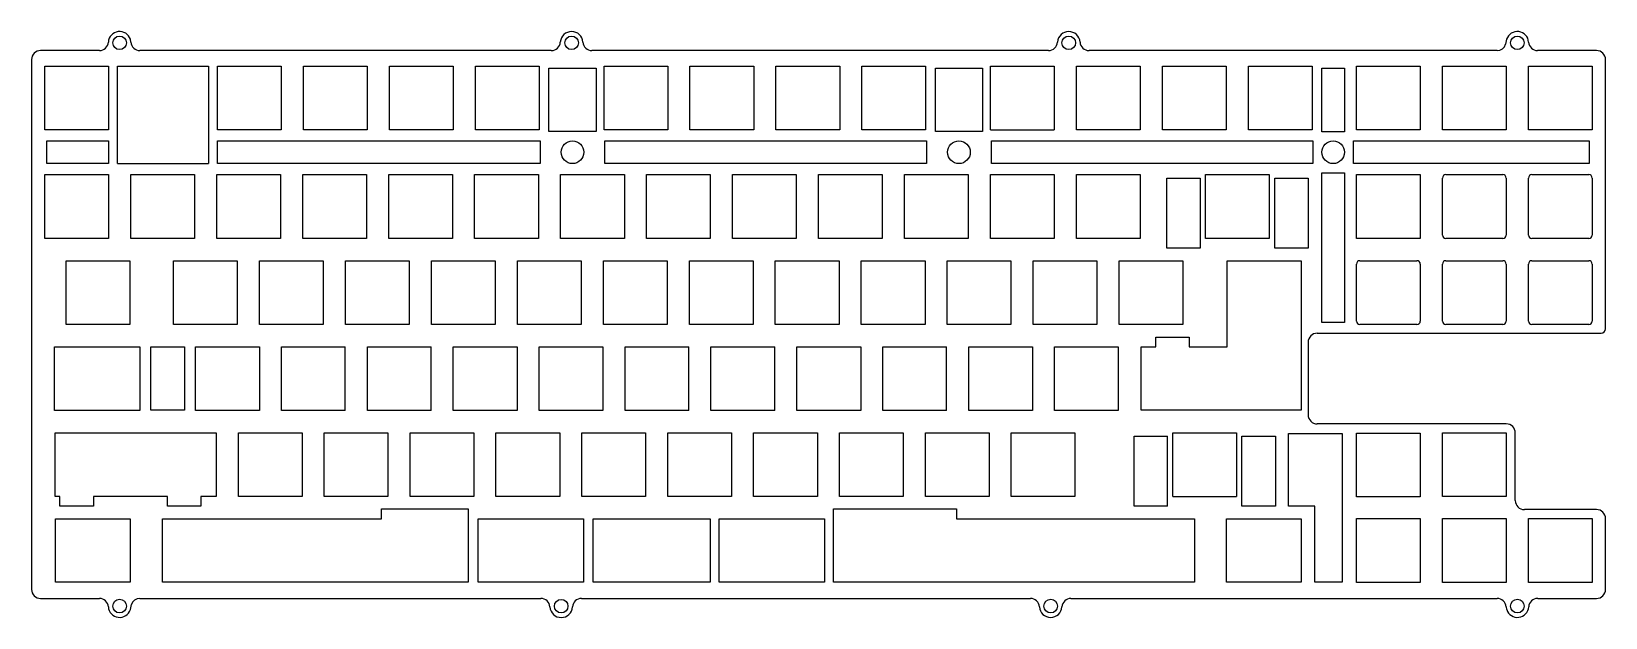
# Model space of a CAD drawing. Header units: millimetres. Extents: x 167 to 515, y -59 to 71.
import ezdxf

# ---------------------------------------------------------------- set-up
doc = ezdxf.new("R2010")
doc.units = ezdxf.units.MM
doc.linetypes.add('Continuous2', pattern=[0])
doc.layers.add('新定位板线框', color=1, linetype='Continuous')

msp = doc.modelspace()

# ---------------------------------------------------------------- linework, layer by layer
for p, q in [((449.12, 1.81), (449.12, -14.23)), ((494.96, -33.18), (494.96, -18.23)), ((512.92, -35.18), (496.96, -35.18))]:
    msp.add_line(p, q)
for centre, start, end in [((451.12, 1.81), 90, 180), ((451.12, -14.23), 180, 270), ((492.96, -18.23), 0, 90), ((496.96, -33.18), 180, 270), ((512.92, -37.18), 0, 90)]:
    msp.add_arc(centre, 2, start, end)
at = {"layer": '新定位板线框', "color": 0, "linetype": 'Continuous2'}
for p, q in [((181.67, 66.33), (168.66, 66.33)), ((188.65, 68.2), (188.53, 68.81)), ((281.67, 66.33), (190.65, 66.33)), ((391.67, 66.33), (290.65, 66.33)), ((490.92, 66.33), (400.65, 66.33)), ((493.03, 68.81), (492.82, 67.71)), ((512.92, 66.33), (499.9, 66.33)), ((166.66, 64.33), (166.66, -52.82)), ((169.61, 48.78), (169.61, 62.88)), ((169.61, 62.88), (183.71, 62.88)), ((183.71, 62.88), (183.71, 48.78)), ((185.71, 41.34), (185.71, 62.88)), ((185.71, 62.88), (205.83, 62.88)), ((205.83, 62.88), (205.83, 41.34)), ((207.83, 48.78), (207.83, 62.88)), ((207.83, 62.88), (221.93, 62.88)), ((221.93, 62.88), (221.93, 48.78)), ((226.85, 48.78), (226.85, 62.88)), ((226.85, 62.88), (240.95, 62.88)), ((240.95, 62.88), (240.95, 48.78)), ((245.87, 48.78), (245.87, 62.88)), ((245.87, 62.88), (259.97, 62.88)), ((259.97, 62.88), (259.97, 48.78)), ((264.89, 48.78), (264.89, 62.88)), ((264.89, 62.88), (278.99, 62.88)), ((278.99, 62.88), (278.99, 48.78)), ((293.33, 48.78), (293.33, 62.88)), ((293.33, 62.88), (307.43, 62.88)), ((307.43, 62.88), (307.43, 48.78)), ((312.35, 48.78), (312.35, 62.88)), ((312.35, 62.88), (326.45, 62.88)), ((326.45, 62.88), (326.45, 48.78)), ((331.37, 48.78), (331.37, 62.88)), ((331.37, 62.88), (345.47, 62.88)), ((345.47, 62.88), (345.47, 48.78)), ((350.39, 48.78), (350.39, 62.88)), ((350.39, 62.88), (364.49, 62.88)), ((364.49, 62.88), (364.49, 48.78)), ((378.83, 48.78), (378.83, 62.88)), ((378.83, 62.88), (392.93, 62.88)), ((392.93, 62.88), (392.93, 48.78)), ((397.85, 48.78), (397.85, 62.88)), ((397.85, 62.88), (411.95, 62.88)), ((411.95, 62.88), (411.95, 48.78)), ((416.87, 48.78), (416.87, 62.88)), ((416.87, 62.88), (430.97, 62.88)), ((430.97, 62.88), (430.97, 48.78)), ((435.89, 62.88), (449.99, 62.88)), ((435.89, 48.78), (435.89, 62.88)), ((449.99, 62.88), (449.99, 48.78)), ((459.83, 62.88), (473.93, 62.88)), ((459.83, 48.78), (459.83, 62.88)), ((473.93, 62.88), (473.93, 48.78)), ((478.85, 48.78), (478.85, 62.88)), ((478.85, 62.88), (492.95, 62.88)), ((492.95, 62.88), (492.95, 48.78)), ((497.87, 48.78), (497.87, 62.88)), ((497.87, 62.88), (511.97, 62.88)), ((511.97, 62.88), (511.97, 48.78)), ((514.92, 4.81), (514.92, 64.33)), ((281.14, 48.39), (281.14, 62.39)), ((281.14, 62.39), (291.58, 62.39)), ((291.58, 62.39), (291.58, 48.39)), ((366.64, 48.39), (366.64, 62.39)), ((366.64, 62.39), (377.08, 62.39)), ((377.08, 62.39), (377.08, 48.39)), ((452.16, 48.34), (452.16, 62.44)), ((452.16, 62.44), (457.16, 62.44)), ((457.16, 62.44), (457.16, 48.34)), ((183.71, 48.78), (169.61, 48.78)), ((221.93, 48.78), (207.83, 48.78)), ((240.95, 48.78), (226.85, 48.78)), ((259.97, 48.78), (245.87, 48.78)), ((278.99, 48.78), (264.89, 48.78)), ((307.43, 48.78), (293.33, 48.78)), ((326.45, 48.78), (312.35, 48.78)), ((345.47, 48.78), (331.37, 48.78)), ((364.49, 48.78), (350.39, 48.78)), ((378.83, 48.78), (392.93, 48.78)), ((411.95, 48.78), (397.85, 48.78)), ((430.97, 48.78), (416.87, 48.78)), ((449.99, 48.78), (435.89, 48.78)), ((473.93, 48.78), (459.83, 48.78)), ((492.95, 48.78), (478.85, 48.78)), ((511.97, 48.78), (497.87, 48.78)), ((170.06, 41.34), (170.06, 46.33)), ((170.06, 46.33), (183.71, 46.33)), ((183.71, 46.33), (183.71, 41.34)), ((207.83, 46.33), (279.19, 46.33)), ((207.83, 41.34), (207.83, 46.33)), ((279.19, 46.33), (279.19, 41.34)), ((291.58, 48.39), (281.14, 48.39)), ((293.53, 41.34), (293.53, 46.33)), ((293.53, 46.33), (364.69, 46.33)), ((364.69, 46.33), (364.69, 41.34)), ((377.08, 48.39), (366.64, 48.39)), ((379.03, 46.33), (450.19, 46.33)), ((379.03, 41.34), (379.03, 46.33)), ((450.19, 46.33), (450.19, 41.34)), ((457.16, 48.34), (452.16, 48.34)), ((459.13, 41.34), (459.13, 46.33)), ((459.13, 46.33), (511.27, 46.33)), ((511.27, 46.33), (511.27, 41.34)), ((169.61, 38.88), (183.71, 38.88)), ((169.61, 24.78), (169.61, 38.88)), ((183.71, 41.34), (170.06, 41.34)), ((183.71, 38.88), (183.71, 24.78)), ((185.71, 41.34), (205.83, 41.34)), ((188.63, 24.78), (188.63, 38.88)), ((188.63, 38.88), (202.73, 38.88)), ((202.73, 38.88), (202.73, 24.78)), ((207.65, 38.88), (221.75, 38.88)), ((207.65, 24.78), (207.65, 38.88)), ((279.19, 41.34), (207.83, 41.34)), ((221.75, 38.88), (221.75, 24.78)), ((226.67, 24.78), (226.67, 38.88)), ((226.67, 38.88), (240.77, 38.88)), ((240.77, 38.88), (240.77, 24.78)), ((245.69, 24.78), (245.69, 38.88)), ((245.69, 38.88), (259.79, 38.88)), ((259.79, 38.88), (259.79, 24.78)), ((264.71, 38.88), (278.81, 38.88)), ((264.71, 24.78), (264.71, 38.88)), ((278.81, 38.88), (278.81, 24.78)), ((283.73, 24.78), (283.73, 38.88)), ((283.73, 38.88), (297.83, 38.88)), ((364.69, 41.34), (293.53, 41.34)), ((297.83, 38.88), (297.83, 24.78)), ((302.75, 24.78), (302.75, 38.88)), ((302.75, 38.88), (316.85, 38.88)), ((316.85, 38.88), (316.85, 24.78)), ((321.77, 24.78), (321.77, 38.88)), ((321.77, 38.88), (335.87, 38.88)), ((335.87, 38.88), (335.87, 24.78)), ((340.79, 24.78), (340.79, 38.88)), ((340.79, 38.88), (354.89, 38.88)), ((354.89, 38.88), (354.89, 24.78)), ((359.81, 24.78), (359.81, 38.88)), ((359.81, 38.88), (373.91, 38.88)), ((373.91, 38.88), (373.91, 24.78)), ((378.83, 38.88), (392.93, 38.88)), ((378.83, 24.78), (378.83, 38.88)), ((450.19, 41.34), (379.03, 41.34)), ((392.93, 38.88), (392.93, 24.78)), ((397.85, 24.78), (397.85, 38.88)), ((397.85, 38.88), (411.95, 38.88)), ((411.95, 38.88), (411.95, 24.78)), ((426.39, 24.78), (426.39, 38.88)), ((426.39, 38.88), (440.49, 38.88)), ((440.49, 38.88), (440.49, 24.78)), ((452.16, 39.31), (457.16, 39.31)), ((452.16, 6.19), (452.16, 39.31)), ((457.16, 39.31), (457.16, 6.19)), ((511.27, 41.34), (459.13, 41.34)), ((459.83, 24.78), (459.83, 38.88)), ((459.83, 38.88), (473.93, 38.88)), ((473.93, 38.88), (473.93, 24.78)), ((479.6, 38.88), (492.2, 38.88)), ((498.62, 38.88), (511.22, 38.88)), ((417.84, 38.14), (425.24, 38.14)), ((417.84, 22.64), (417.84, 38.14)), ((425.24, 38.14), (425.24, 22.64)), ((441.72, 22.64), (441.72, 38.14)), ((441.72, 38.14), (449.12, 38.14)), ((449.12, 38.14), (449.12, 22.64)), ((478.85, 25.53), (478.85, 38.13)), ((492.95, 38.13), (492.95, 25.53)), ((497.87, 25.53), (497.87, 38.13)), ((511.97, 38.13), (511.97, 25.53)), ((183.71, 24.78), (169.61, 24.78)), ((202.73, 24.78), (188.63, 24.78)), ((221.75, 24.78), (207.65, 24.78)), ((240.77, 24.78), (226.67, 24.78)), ((259.79, 24.78), (245.69, 24.78)), ((278.81, 24.78), (264.71, 24.78)), ((297.83, 24.78), (283.73, 24.78)), ((316.85, 24.78), (302.75, 24.78)), ((335.87, 24.78), (321.77, 24.78)), ((354.89, 24.78), (340.79, 24.78)), ((373.91, 24.78), (359.81, 24.78)), ((392.93, 24.78), (378.83, 24.78)), ((411.95, 24.78), (397.85, 24.78)), ((440.49, 24.78), (426.39, 24.78)), ((473.93, 24.78), (459.83, 24.78)), ((492.2, 24.78), (479.6, 24.78)), ((511.22, 24.78), (498.62, 24.78)), ((425.24, 22.64), (417.84, 22.64)), ((449.12, 22.64), (441.72, 22.64)), ((174.34, 5.76), (174.34, 19.86)), ((174.34, 19.86), (188.44, 19.86)), ((188.44, 19.86), (188.44, 5.76)), ((198.09, 19.86), (212.19, 19.86)), ((198.09, 5.76), (198.09, 19.86)), ((212.19, 19.86), (212.19, 5.76)), ((217.11, 5.76), (217.11, 19.86)), ((217.11, 19.86), (231.21, 19.86)), ((231.21, 19.86), (231.21, 5.76)), ((236.13, 5.76), (236.13, 19.86)), ((236.13, 19.86), (250.23, 19.86)), ((250.23, 19.86), (250.23, 5.76)), ((255.15, 19.86), (269.25, 19.86)), ((255.15, 5.76), (255.15, 19.86)), ((269.25, 19.86), (269.25, 5.76)), ((274.17, 5.76), (274.17, 19.86)), ((274.17, 19.86), (288.27, 19.86)), ((288.27, 19.86), (288.27, 5.76)), ((293.19, 19.86), (307.29, 19.86)), ((293.19, 5.76), (293.19, 19.86)), ((307.29, 19.86), (307.29, 5.76)), ((312.21, 5.76), (312.21, 19.86)), ((312.21, 19.86), (326.31, 19.86)), ((326.31, 19.86), (326.31, 5.76)), ((331.23, 5.76), (331.23, 19.86)), ((331.23, 19.86), (345.33, 19.86)), ((345.33, 19.86), (345.33, 5.76)), ((350.25, 5.76), (350.25, 19.86)), ((350.25, 19.86), (364.35, 19.86)), ((364.35, 19.86), (364.35, 5.76)), ((369.27, 19.86), (383.37, 19.86)), ((369.27, 5.76), (369.27, 19.86)), ((383.37, 19.86), (383.37, 5.76)), ((388.29, 5.76), (388.29, 19.86)), ((388.29, 19.86), (402.39, 19.86)), ((402.39, 19.86), (402.39, 5.76)), ((407.31, 5.76), (407.31, 19.86)), ((407.31, 19.86), (421.41, 19.86)), ((421.41, 19.86), (421.41, 5.76)), ((431.17, 19.81), (447.59, 19.81)), ((431.17, 0.79), (431.17, 19.81)), ((447.59, 19.81), (447.59, -13.21)), ((459.83, 6.51), (459.83, 19.11)), ((460.58, 19.86), (473.18, 19.86)), ((473.93, 19.11), (473.93, 6.51)), ((478.85, 6.51), (478.85, 19.11)), ((479.6, 19.86), (492.2, 19.86)), ((492.95, 19.11), (492.95, 6.51)), ((497.87, 6.51), (497.87, 19.11)), ((498.62, 19.86), (511.22, 19.86)), ((511.97, 19.11), (511.97, 6.51)), ((188.44, 5.76), (174.34, 5.76)), ((212.19, 5.76), (198.09, 5.76)), ((231.21, 5.76), (217.11, 5.76)), ((250.23, 5.76), (236.13, 5.76)), ((269.25, 5.76), (255.15, 5.76)), ((288.27, 5.76), (274.17, 5.76)), ((307.29, 5.76), (293.19, 5.76)), ((326.31, 5.76), (312.21, 5.76)), ((345.33, 5.76), (331.23, 5.76)), ((364.35, 5.76), (350.25, 5.76)), ((383.37, 5.76), (369.27, 5.76)), ((402.39, 5.76), (388.29, 5.76)), ((421.41, 5.76), (407.31, 5.76)), ((451.12, 3.81), (513.92, 3.81)), ((457.16, 6.19), (452.16, 6.19)), ((473.18, 5.76), (460.58, 5.76)), ((492.2, 5.76), (479.6, 5.76)), ((511.22, 5.76), (498.62, 5.76)), ((171.77, -13.26), (171.77, 0.84)), ((171.77, 0.84), (190.63, 0.84)), ((190.63, 0.84), (190.63, -13.26)), ((193.08, 0.84), (200.52, 0.84)), ((193.08, -13.16), (193.08, 0.84)), ((200.52, 0.84), (200.52, -13.16)), ((202.98, -13.26), (202.98, 0.84)), ((202.98, 0.84), (217.08, 0.84)), ((217.08, 0.84), (217.08, -13.26)), ((221.98, -13.26), (221.98, 0.84)), ((221.98, 0.84), (236.08, 0.84)), ((236.08, -13.26), (236.08, 0.84)), ((240.98, -13.26), (240.98, 0.84)), ((240.98, 0.84), (255.08, 0.84)), ((255.08, -13.26), (255.08, 0.84)), ((259.98, 0.84), (274.08, 0.84)), ((259.98, -13.26), (259.98, 0.84)), ((274.08, 0.84), (274.08, -13.26)), ((278.98, 0.84), (293.08, 0.84)), ((278.98, -13.26), (278.98, 0.84)), ((293.08, 0.84), (293.08, -13.26)), ((297.98, -13.26), (297.98, 0.84)), ((297.98, 0.84), (312.08, 0.84)), ((312.08, -13.26), (312.08, 0.84)), ((317, -13.26), (317, 0.84)), ((317, 0.84), (331.1, 0.84)), ((331.1, -13.26), (331.1, 0.84)), ((336.02, 0.84), (350.12, 0.84)), ((336.02, -13.26), (336.02, 0.84)), ((350.12, 0.84), (350.12, -13.26)), ((355.02, -13.26), (355.02, 0.84)), ((355.02, 0.84), (369.12, 0.84)), ((369.12, -13.26), (369.12, 0.84)), ((374.02, -13.26), (374.02, 0.84)), ((374.02, 0.84), (388.12, 0.84)), ((388.12, 0.84), (388.12, -13.26)), ((393.02, 0.84), (407.12, 0.84)), ((393.02, -13.26), (393.02, 0.84)), ((407.12, 0.84), (407.12, -13.26)), ((412.15, -13.21), (412.15, 0.79)), ((412.15, 0.79), (415.39, 0.79)), ((415.39, 0.79), (415.39, 2.98)), ((415.39, 2.98), (422.79, 2.98)), ((422.79, 2.98), (422.79, 0.79)), ((422.79, 0.79), (431.17, 0.79)), ((190.63, -13.26), (171.77, -13.26)), ((200.52, -13.16), (193.08, -13.16)), ((217.08, -13.26), (202.98, -13.26)), ((236.08, -13.26), (221.98, -13.26)), ((255.08, -13.26), (240.98, -13.26)), ((274.08, -13.26), (259.98, -13.26)), ((293.08, -13.26), (278.98, -13.26)), ((312.08, -13.26), (297.98, -13.26)), ((331.1, -13.26), (317, -13.26)), ((350.12, -13.26), (336.02, -13.26)), ((369.12, -13.26), (355.02, -13.26)), ((388.12, -13.26), (374.02, -13.26)), ((407.12, -13.26), (393.02, -13.26)), ((447.59, -13.21), (412.15, -13.21)), ((492.96, -16.23), (451.12, -16.23)), ((171.9, -32.28), (171.9, -18.18)), ((171.9, -18.18), (207.53, -18.18)), ((207.53, -18.18), (207.53, -32.28)), ((212.43, -18.18), (226.53, -18.18)), ((212.43, -32.28), (212.43, -18.18)), ((226.53, -18.18), (226.53, -32.28)), ((231.43, -32.28), (231.43, -18.18)), ((231.43, -18.18), (245.53, -18.18)), ((245.53, -18.18), (245.53, -32.28)), ((250.43, -32.28), (250.43, -18.18)), ((250.43, -18.18), (264.53, -18.18)), ((264.53, -18.18), (264.53, -32.28)), ((269.43, -32.28), (269.43, -18.18)), ((269.43, -18.18), (283.53, -18.18)), ((283.53, -18.18), (283.53, -32.28)), ((288.43, -32.28), (288.43, -18.18)), ((288.43, -18.18), (302.53, -18.18)), ((302.53, -18.18), (302.53, -32.28)), ((307.43, -18.18), (321.53, -18.18)), ((307.43, -32.28), (307.43, -18.18)), ((321.53, -18.18), (321.53, -32.28)), ((326.43, -18.18), (340.53, -18.18)), ((326.43, -32.28), (326.43, -18.18)), ((340.53, -18.18), (340.53, -32.28)), ((345.43, -32.28), (345.43, -18.18)), ((345.43, -18.18), (359.53, -18.18)), ((359.53, -18.18), (359.53, -32.28)), ((364.43, -32.28), (364.43, -18.18)), ((364.43, -18.18), (378.53, -18.18)), ((378.53, -18.18), (378.53, -32.28)), ((383.43, -18.18), (397.53, -18.18)), ((383.43, -32.28), (383.43, -18.18)), ((397.53, -18.18), (397.53, -32.28)), ((410.6, -34.42), (410.6, -18.92)), ((410.6, -18.92), (418, -18.92)), ((418, -34.42), (418, -18.92)), ((419.15, -32.28), (419.15, -18.18)), ((419.15, -18.18), (433.25, -18.18)), ((433.25, -18.18), (433.25, -32.28)), ((434.48, -34.42), (434.48, -18.92)), ((434.48, -18.92), (441.88, -18.92)), ((441.88, -18.92), (441.88, -34.42)), ((444.8, -34.42), (444.8, -18.34)), ((444.8, -18.34), (456.64, -18.34)), ((456.64, -18.34), (456.64, -51.23)), ((459.84, -32.39), (459.84, -18.29)), ((459.84, -18.29), (473.94, -18.29)), ((473.94, -18.29), (473.94, -32.39)), ((478.86, -18.18), (492.96, -18.18)), ((478.86, -32.28), (478.86, -18.18)), ((492.96, -18.18), (492.96, -32.28)), ((172.96, -32.28), (171.9, -32.28)), ((172.96, -34.42), (172.96, -32.28)), ((180.36, -34.42), (172.96, -34.42)), ((196.76, -32.28), (180.36, -32.28)), ((180.36, -32.28), (180.36, -34.42)), ((196.76, -34.42), (196.76, -32.28)), ((204.16, -34.42), (196.76, -34.42)), ((207.53, -32.28), (204.16, -32.28)), ((204.16, -32.28), (204.16, -34.42)), ((226.53, -32.28), (212.43, -32.28)), ((245.53, -32.28), (231.43, -32.28)), ((264.53, -32.28), (250.43, -32.28)), ((283.53, -32.28), (269.43, -32.28)), ((302.53, -32.28), (288.43, -32.28)), ((321.53, -32.28), (307.43, -32.28)), ((340.53, -32.28), (326.43, -32.28)), ((359.53, -32.28), (345.43, -32.28)), ((378.53, -32.28), (364.43, -32.28)), ((397.53, -32.28), (383.43, -32.28)), ((418, -34.42), (410.6, -34.42)), ((419.15, -32.28), (433.25, -32.28)), ((441.88, -34.42), (434.48, -34.42)), ((450.58, -34.42), (444.8, -34.42)), ((450.58, -51.23), (450.58, -34.42)), ((473.94, -32.39), (459.84, -32.39)), ((492.96, -32.28), (478.86, -32.28)), ((171.99, -37.23), (188.52, -37.23)), ((171.99, -51.23), (171.99, -37.23)), ((188.52, -37.23), (188.52, -51.23)), ((195.62, -51.23), (195.62, -37.23)), ((195.62, -37.23), (244.1, -37.23)), ((244.1, -37.23), (244.1, -35.04)), ((244.1, -35.04), (263.31, -35.04)), ((263.31, -35.04), (263.31, -51.23)), ((265.46, -37.23), (288.77, -37.23)), ((265.46, -51.23), (265.46, -37.23)), ((288.77, -37.23), (288.77, -51.23)), ((290.92, -37.24), (316.81, -37.23)), ((290.92, -51.24), (290.92, -37.24)), ((316.81, -37.23), (316.81, -51.23)), ((318.81, -51.23), (318.81, -37.23)), ((318.81, -37.23), (342.11, -37.23)), ((342.11, -37.23), (342.11, -51.23)), ((344.11, -51.23), (344.11, -35.04)), ((344.11, -35.04), (371.32, -35.04)), ((371.32, -35.04), (371.32, -37.23)), ((371.32, -37.23), (423.97, -37.23)), ((423.97, -37.23), (423.97, -51.23)), ((431.04, -51.23), (431.04, -37.23)), ((431.04, -37.23), (447.58, -37.23)), ((447.58, -37.23), (447.58, -51.23)), ((459.84, -51.28), (459.84, -37.18)), ((459.84, -37.18), (473.94, -37.18)), ((473.94, -37.18), (473.94, -51.28)), ((478.86, -37.18), (492.96, -37.18)), ((478.86, -51.28), (478.86, -37.18)), ((492.96, -37.18), (492.96, -51.28)), ((497.88, -51.28), (497.88, -37.18)), ((497.88, -37.18), (511.98, -37.18)), ((511.98, -37.18), (511.98, -51.28)), ((514.92, -52.82), (514.92, -37.18)), ((188.52, -51.23), (171.99, -51.23)), ((263.31, -51.23), (195.62, -51.23)), ((288.77, -51.23), (265.46, -51.23)), ((316.81, -51.23), (290.92, -51.24)), ((342.11, -51.23), (318.81, -51.23)), ((423.97, -51.23), (344.11, -51.23)), ((447.58, -51.23), (431.04, -51.23)), ((456.64, -51.23), (450.58, -51.23)), ((473.94, -51.28), (459.84, -51.28)), ((492.96, -51.28), (478.86, -51.28)), ((511.98, -51.28), (497.88, -51.28)), ((168.66, -54.82), (181.67, -54.82)), ((190.65, -54.82), (279.37, -54.82)), ((288.35, -54.82), (387.67, -54.82)), ((396.65, -54.82), (490.93, -54.82)), ((499.91, -54.82), (512.92, -54.82)), ((188.53, -57.3), (188.75, -56.19)), ((492.92, -56.68), (493.04, -57.3))]:
    msp.add_line(p, q, dxfattribs=at)
for centre, radius in [((186.16, 68.03), 1.5), ((286.16, 68.03), 1.5), ((396.16, 68.03), 1.5), ((495.41, 68.03), 1.5), ((286.36, 43.83), 2.5), ((371.86, 43.83), 2.5), ((454.66, 43.83), 2.5), ((186.16, -56.52), 1.5), ((283.86, -56.54), 1.5), ((392.16, -56.52), 1.5), ((495.42, -56.52), 1.5)]:
    msp.add_circle(centre, radius, dxfattribs=at)
for centre, radius, start, end in [((186.16, 68.03), 2.5, 18.1854, 176.1775), ((286.16, 68.03), 2.5, 3.8225, 176.1775), ((396.16, 68.03), 2.5, 3.8225, 176.1775), ((495.41, 68.03), 2.5, 3.8226, 161.8145), ((168.66, 64.33), 2, 90, 180), ((181.67, 68.33), 2, 270, 356.1775), ((190.65, 68.33), 2, 183.8225, 270), ((281.67, 68.33), 2, 270, 356.1775), ((290.65, 68.33), 2, 183.8225, 270), ((391.67, 68.33), 2, 270, 356.1775), ((400.65, 68.33), 2, 183.8225, 270.0001), ((490.92, 68.33), 2, 270, 341.8146), ((499.9, 68.33), 2, 183.8225, 270.0001), ((512.92, 64.33), 2, 0, 90), ((479.6, 38.13), 0.75, 89.9999, 180), ((492.2, 38.13), 0.75, 0, 89.9999), ((498.62, 38.13), 0.75, 89.9999, 180), ((511.22, 38.13), 0.75, 0, 89.9999), ((479.6, 25.53), 0.75, 180, 270), ((492.2, 25.53), 0.75, 270, 0), ((498.62, 25.53), 0.75, 180, 270), ((511.22, 25.53), 0.75, 270, 0), ((460.58, 19.11), 0.75, 90, 180), ((473.18, 19.11), 0.75, 0, 90), ((479.6, 19.11), 0.75, 90, 180), ((492.2, 19.11), 0.75, 0, 90), ((498.62, 19.11), 0.75, 90, 180), ((511.22, 19.11), 0.75, 0, 90), ((460.58, 6.51), 0.75, 180, 270), ((473.18, 6.51), 0.75, 270, 0), ((479.6, 6.51), 0.75, 180, 270), ((492.2, 6.51), 0.75, 270, 0), ((498.62, 6.51), 0.75, 180, 270), ((511.22, 6.51), 0.75, 270, 0), ((513.92, 4.81), 1, 270, 0), ((168.66, -52.82), 2, 179.9999, 270.0001), ((181.67, -56.82), 2, 3.8226, 90), ((190.65, -56.82), 2, 90, 161.8145), ((279.37, -56.82), 2, 3.4731, 90), ((288.35, -56.82), 2, 90, 176.5269), ((387.67, -56.82), 2, 46.9113, 89.9999), ((387.67, -56.82), 2, 3.8225, 46.9113), ((396.65, -56.82), 2, 90, 176.1775), ((490.93, -56.82), 2, 3.8225, 90), ((499.91, -56.82), 2, 90, 176.1775), ((512.92, -52.82), 2, 270, 0), ((186.16, -56.52), 2.5, 183.8226, 341.8145), ((283.86, -56.54), 2.5, 183.4731, 356.5269), ((392.16, -56.52), 2.5, 183.8226, 356.1774), ((495.42, -56.52), 2.5, 198.1855, 356.1774)]:
    msp.add_arc(centre, radius, start, end, dxfattribs=at)

doc.saveas('drawing.dxf')
